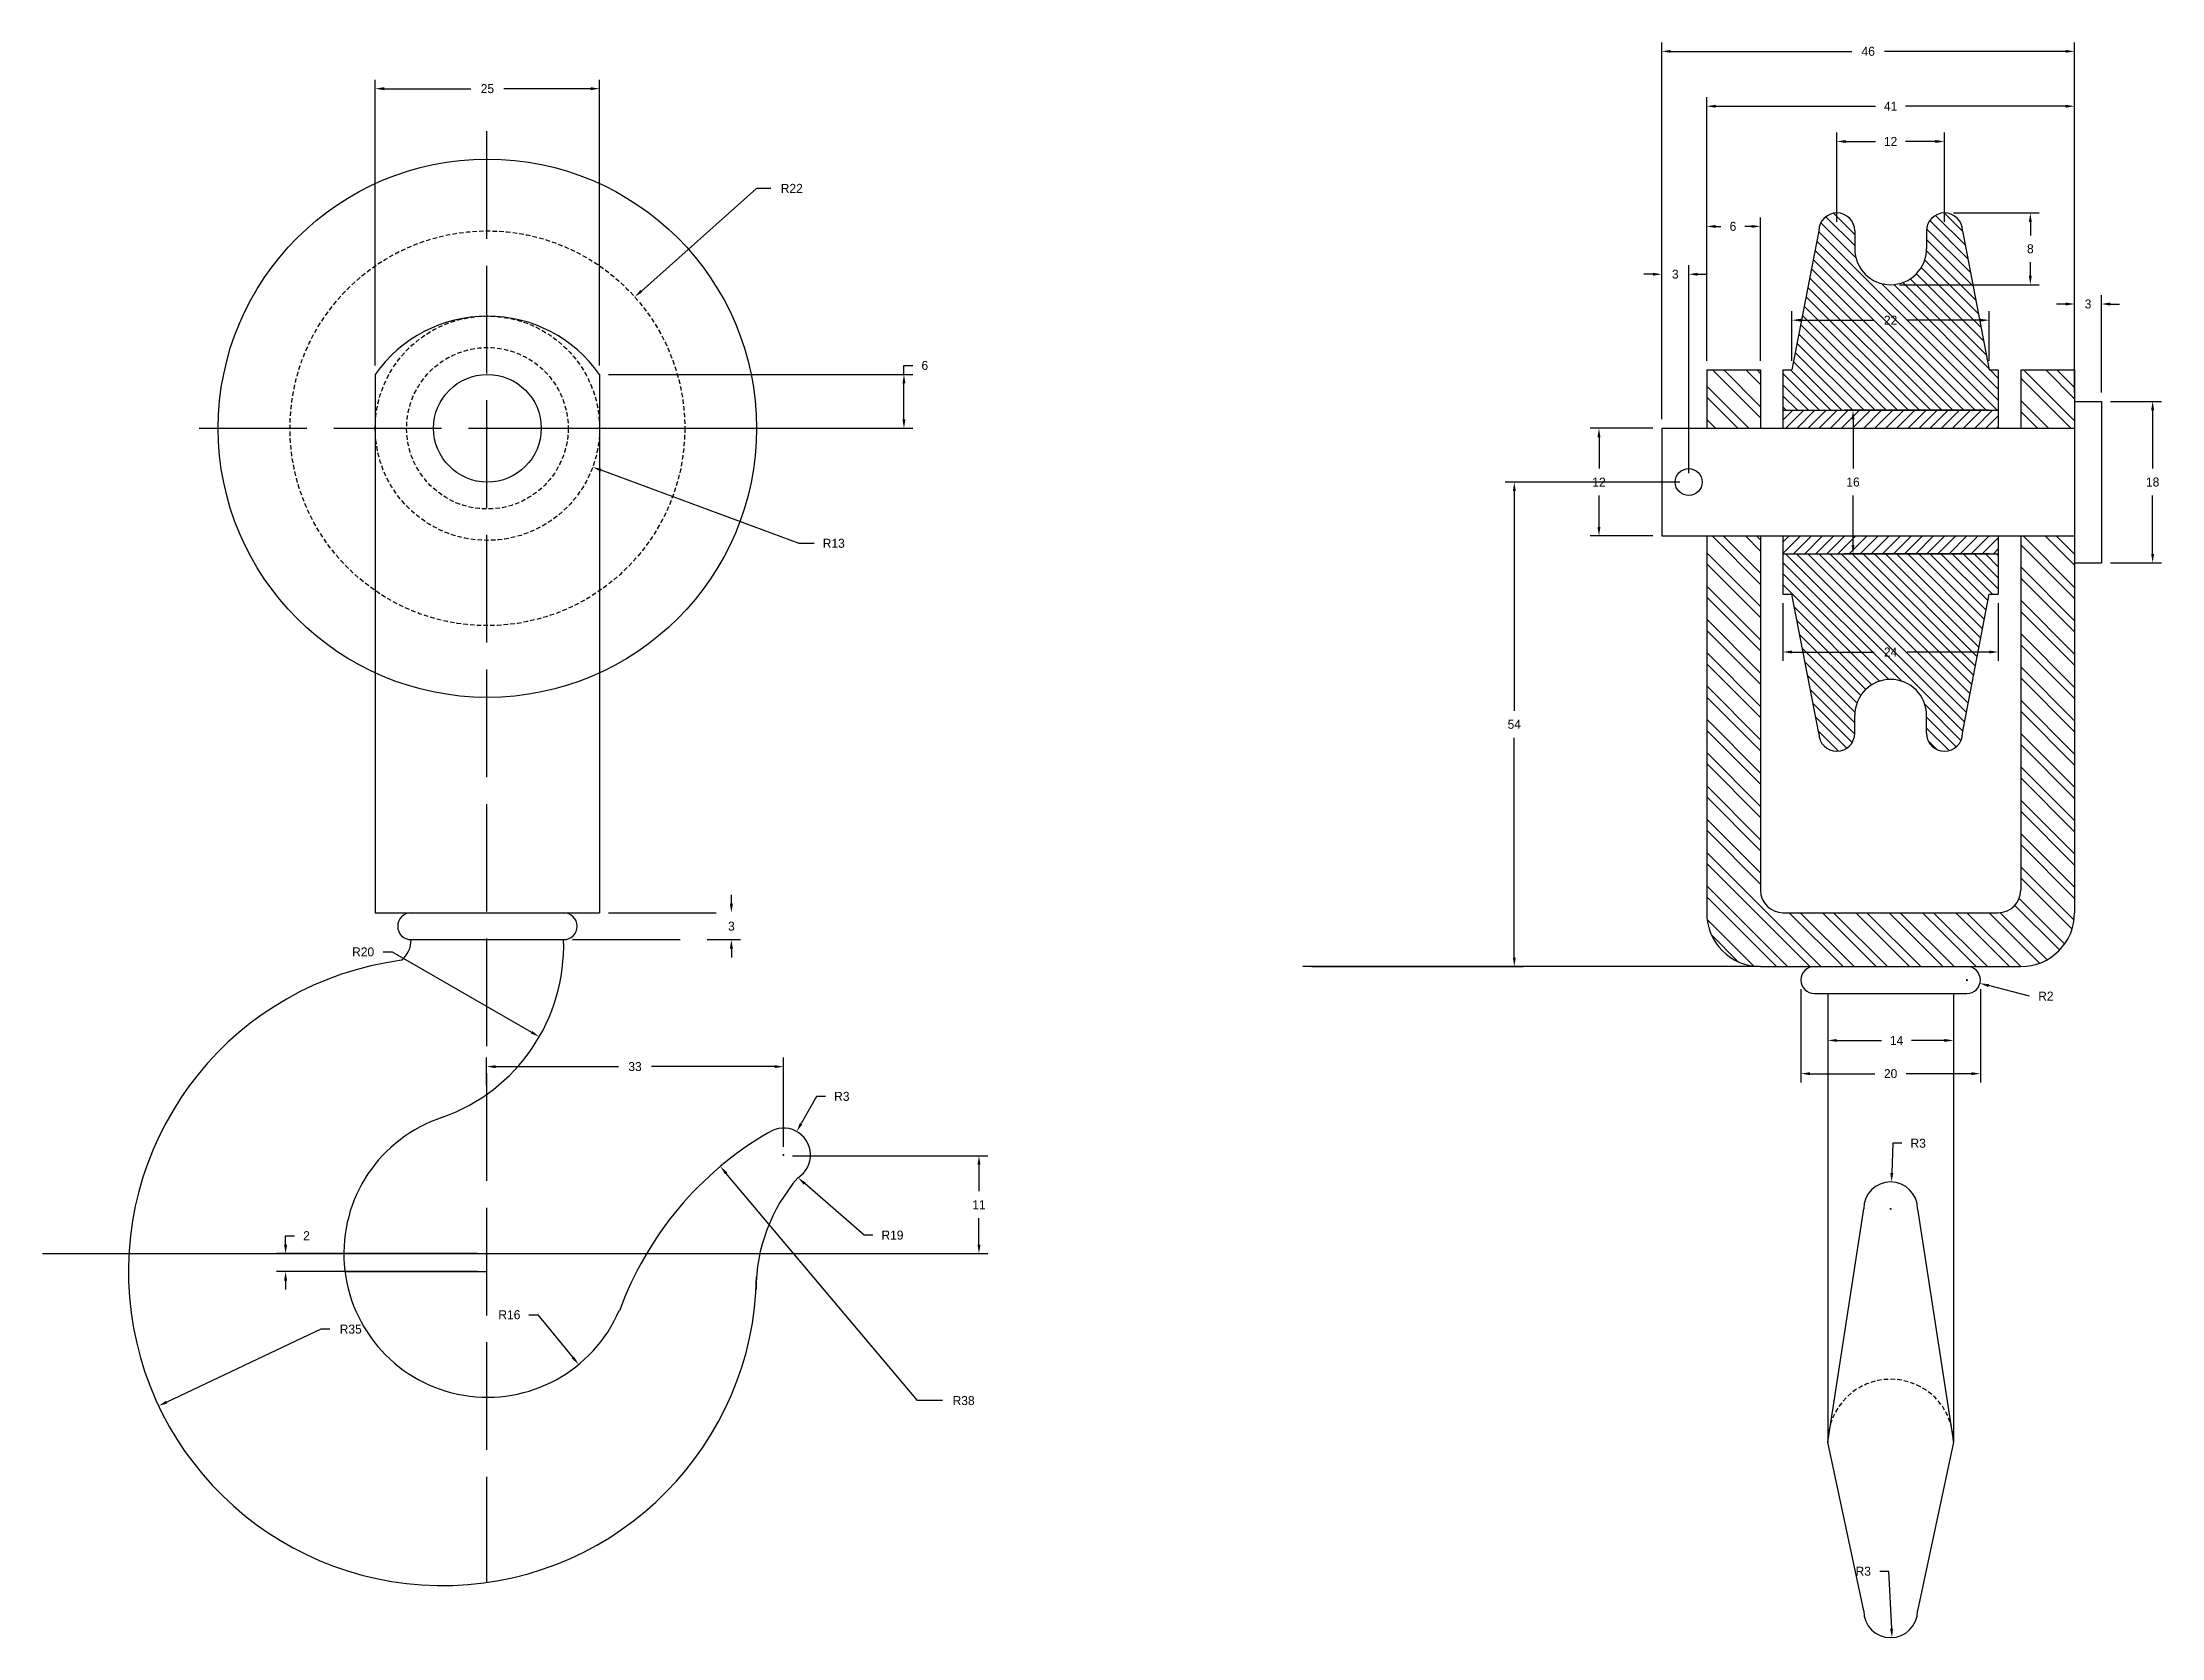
# Model space of a CAD drawing. Header units: inches. Extents: x -106 to 131, y -25 to 153.
import ezdxf

# ---------------------------------------------------------------- set-up
doc = ezdxf.new("R2010")
doc.units = ezdxf.units.IN
doc.header["$MEASUREMENT"] = 0
doc.linetypes.add('ACAD_ISO02W100', pattern=[15, 12, -3])
doc.linetypes.add('DASHED', pattern=[0.75, 0.5, -0.25])
doc.dimstyles.get("Standard").update_dxf_attribs({"dimtxt": 1, "dimasz": 1, "dimexe": 1, "dimexo": 1, "dimgap": 1, "dimtad": 0, "dimtih": 1, "dimtoh": 1, "dimdec": 0, "dimzin": 0, "dimdsep": 46, "dimtxsty": 'Standard', "dimcen": 0.09, "dimadec": 0, "dimazin": 0, "dimtfac": 1, "dimtdec": 0, "dimtofl": 0, "dimtmove": 0, "dimatfit": 3, "dimfxl": 1, "dimtolj": 1, "dimtzin": 0, "dimarcsym": 0})

# ---------------------------------------------------------------- blocks, each defined once
blk = doc.blocks.new('*D1')
at = {"color": 0, "lineweight": -2}
for p, q in [((-26.02, 136.47), (-38.85, 125.03)), ((-24.44, 136.47), (-26.02, 136.47)), ((-56.11, 109.73), (-55.93, 109.73)), ((-56.02, 109.64), (-56.02, 109.82))]:
    blk.add_line(p, q, dxfattribs=at)
at = {"color": 0}
blk.add_solid([(-38.96, 125.16), (-38.74, 124.91), (-39.6, 124.37)], dxfattribs=at)
at = {"layer": 'Defpoints', "color": 0}
for p in [(-39.6, 124.37), (-56.02, 109.73)]:
    blk.add_point(p, dxfattribs=at)
at = {"color": 0, "insert": (-22.1, 136.47), "char_height": 1, "attachment_point": 5}
blk.add_mtext('\\A1;R22', dxfattribs=at)
blk = doc.blocks.new('*D2')
at = {"color": 0, "lineweight": -2}
for p, q in [((-56.11, 109.73), (-55.93, 109.73)), ((-56.02, 109.64), (-56.02, 109.82)), ((-21.26, 96.9), (-43.36, 105.06)), ((-19.59, 96.9), (-21.26, 96.9))]:
    blk.add_line(p, q, dxfattribs=at)
at = {"color": 0}
blk.add_solid([(-43.3, 105.21), (-43.41, 104.9), (-44.29, 105.4)], dxfattribs=at)
at = {"layer": 'Defpoints', "color": 0}
for p in [(-56.02, 109.73), (-44.29, 105.4)]:
    blk.add_point(p, dxfattribs=at)
at = {"color": 0, "insert": (-17.42, 96.9), "char_height": 1, "attachment_point": 5}
blk.add_mtext('\\A1;R13', dxfattribs=at)
blk = doc.blocks.new('*D3')
at = {"color": 0, "lineweight": -2}
for p, q in [((-68.52, 116.73), (-68.52, 148.58)), ((-67.52, 147.58), (-57.85, 147.58)), ((-44.52, 147.58), (-54.19, 147.58)), ((-43.52, 116.73), (-43.52, 148.58))]:
    blk.add_line(p, q, dxfattribs=at)
at = {"color": 0}
for points in [[(-67.52, 147.75), (-67.52, 147.41), (-68.52, 147.58)], [(-44.52, 147.75), (-44.52, 147.41), (-43.52, 147.58)]]:
    blk.add_solid(points, dxfattribs=at)
at = {"layer": 'Defpoints', "color": 0}
for p in [(-43.52, 147.58), (-68.52, 115.73), (-43.52, 115.73)]:
    blk.add_point(p, dxfattribs=at)
at = {"color": 0, "insert": (-56.02, 147.58), "char_height": 1, "attachment_point": 5}
blk.add_mtext('\\A1;25', dxfattribs=at)
blk = doc.blocks.new('*D4')
at = {"color": 0, "lineweight": -2}
for p, q in [((-42.52, 115.73), (-8.6, 115.73)), ((-9.6, 115.73), (-9.6, 116.73)), ((-9.6, 116.73), (-8.6, 116.73)), ((-9.6, 110.73), (-9.6, 114.73)), ((-54.93, 109.73), (-8.6, 109.73))]:
    blk.add_line(p, q, dxfattribs=at)
at = {"color": 0}
for points in [[(-9.77, 114.73), (-9.43, 114.73), (-9.6, 115.73)], [(-9.77, 110.73), (-9.43, 110.73), (-9.6, 109.73)]]:
    blk.add_solid(points, dxfattribs=at)
at = {"layer": 'Defpoints', "color": 0}
for p in [(-43.52, 115.73), (-9.6, 115.73), (-55.93, 109.73)]:
    blk.add_point(p, dxfattribs=at)
at = {"color": 0, "insert": (-7.27, 116.73), "char_height": 1, "attachment_point": 5}
blk.add_mtext('\\A1;6', dxfattribs=at)
blk = doc.blocks.new('*D5')
at = {"color": 0, "linetype": 'ACAD_ISO02W100', "lineweight": -2}
for p, q in [((-28.83, 56.73), (-28.83, 57.73)), ((-42.52, 55.73), (-27.83, 55.73)), ((-46.52, 52.73), (-27.83, 52.73)), ((-28.83, 51.73), (-28.83, 50.73))]:
    blk.add_line(p, q, dxfattribs=at)
at = {"color": 0, "linetype": 'ACAD_ISO02W100'}
for points in [[(-29, 56.73), (-28.66, 56.73), (-28.83, 55.73)], [(-29, 51.73), (-28.66, 51.73), (-28.83, 52.73)]]:
    blk.add_solid(points, dxfattribs=at)
at = {"layer": 'Defpoints', "color": 0, "linetype": 'ACAD_ISO02W100'}
for p in [(-43.52, 55.73), (-28.83, 55.73), (-47.52, 52.73)]:
    blk.add_point(p, dxfattribs=at)
at = {"color": 0, "linetype": 'ACAD_ISO02W100', "insert": (-28.83, 54.23), "char_height": 1, "attachment_point": 5}
blk.add_mtext('\\A1;3', dxfattribs=at)
blk = doc.blocks.new('*D8')
at = {"color": 0, "lineweight": -2}
for p, q in [((-67.62, 51.36), (-66.62, 51.36)), ((-66.62, 51.36), (-51.1, 42.41))]:
    blk.add_line(p, q, dxfattribs=at)
at = {"color": 0}
blk.add_solid([(-51.02, 42.55), (-51.18, 42.27), (-50.24, 41.91)], dxfattribs=at)
at = {"layer": 'Defpoints', "color": 0}
for p in [(-67.79, 52.04), (-50.24, 41.91)]:
    blk.add_point(p, dxfattribs=at)
at = {"color": 0, "insert": (-69.87, 51.36), "char_height": 1, "attachment_point": 5}
blk.add_mtext('\\A1;R20', dxfattribs=at)
blk = doc.blocks.new('*D9')
at = {"color": 0, "lineweight": -2}
for p, q in [((-74.59, 9.31), (-91.75, 1.19)), ((-73.59, 9.31), (-74.59, 9.31))]:
    blk.add_line(p, q, dxfattribs=at)
at = {"color": 0}
blk.add_solid([(-91.83, 1.34), (-91.68, 1.04), (-92.66, 0.76)], dxfattribs=at)
at = {"layer": 'Defpoints', "color": 0}
for p in [(-61.02, 15.73), (-92.66, 0.76)]:
    blk.add_point(p, dxfattribs=at)
at = {"color": 0, "insert": (-71.25, 9.31), "char_height": 1, "attachment_point": 5}
blk.add_mtext('\\A1;R35', dxfattribs=at)
blk = doc.blocks.new('*D10')
at = {"color": 0, "lineweight": -2}
for p, q in [((-51.41, 10.92), (-50.41, 10.92)), ((-50.41, 10.92), (-46.49, 6.15))]:
    blk.add_line(p, q, dxfattribs=at)
at = {"color": 0}
blk.add_solid([(-46.36, 6.26), (-46.62, 6.05), (-45.85, 5.38)], dxfattribs=at)
at = {"layer": 'Defpoints', "color": 0}
for p in [(-56.02, 17.73), (-45.85, 5.38)]:
    blk.add_point(p, dxfattribs=at)
at = {"color": 0, "insert": (-53.57, 10.92), "char_height": 1, "attachment_point": 5}
blk.add_mtext('\\A1;R16', dxfattribs=at)
blk = doc.blocks.new('*D11')
at = {"color": 0, "lineweight": -2}
for p, q in [((-19.35, 35.26), (-21.06, 32.22)), ((-18.35, 35.26), (-19.35, 35.26)), ((-23.11, 28.73), (-22.93, 28.73)), ((-23.02, 28.64), (-23.02, 28.82))]:
    blk.add_line(p, q, dxfattribs=at)
at = {"color": 0}
blk.add_solid([(-21.2, 32.3), (-20.91, 32.14), (-21.55, 31.35)], dxfattribs=at)
at = {"layer": 'Defpoints', "color": 0}
for p in [(-21.55, 31.35), (-23.02, 28.73)]:
    blk.add_point(p, dxfattribs=at)
at = {"color": 0, "insert": (-16.52, 35.26), "char_height": 1, "attachment_point": 5}
blk.add_mtext('\\A1;R3', dxfattribs=at)
blk = doc.blocks.new('*D12')
at = {"color": 0, "lineweight": -2}
for p, q in [((-8.09, 1.35), (-29.42, 26.68)), ((-5.29, 1.35), (-8.09, 1.35))]:
    blk.add_line(p, q, dxfattribs=at)
at = {"color": 0}
blk.add_solid([(-29.29, 26.79), (-29.55, 26.58), (-30.06, 27.45)], dxfattribs=at)
at = {"layer": 'Defpoints', "color": 0}
for p in [(-30.06, 27.45), (-5.62, -1.58)]:
    blk.add_point(p, dxfattribs=at)
at = {"color": 0, "insert": (-2.95, 1.35), "char_height": 1, "attachment_point": 5}
blk.add_mtext('\\A1;R38', dxfattribs=at)
blk = doc.blocks.new('*D13')
at = {"color": 0, "lineweight": -2}
for p, q in [((-14.05, 19.79), (-20.66, 25.54)), ((-13.05, 19.79), (-14.05, 19.79))]:
    blk.add_line(p, q, dxfattribs=at)
at = {"color": 0}
blk.add_solid([(-20.56, 25.67), (-20.77, 25.42), (-21.42, 26.2)], dxfattribs=at)
at = {"layer": 'Defpoints', "color": 0}
for p in [(-21.42, 26.2), (-7.08, 13.73)]:
    blk.add_point(p, dxfattribs=at)
at = {"color": 0, "insert": (-10.88, 19.79), "char_height": 1, "attachment_point": 5}
blk.add_mtext('\\A1;R19', dxfattribs=at)
blk = doc.blocks.new('*D14')
at = {"color": 0, "lineweight": -2}
for p, q in [((-56.11, 36.47), (-56.11, 39.58)), ((-55.11, 38.58), (-41.4, 38.58)), ((-24.02, 38.58), (-37.73, 38.58)), ((-23.02, 29.64), (-23.02, 39.58))]:
    blk.add_line(p, q, dxfattribs=at)
at = {"color": 0}
for points in [[(-55.11, 38.74), (-55.11, 38.41), (-56.11, 38.58)], [(-24.02, 38.74), (-24.02, 38.41), (-23.02, 38.58)]]:
    blk.add_solid(points, dxfattribs=at)
at = {"layer": 'Defpoints', "color": 0}
for p in [(-56.11, 38.58), (-56.11, 35.47), (-23.02, 28.64)]:
    blk.add_point(p, dxfattribs=at)
at = {"color": 0, "insert": (-39.57, 38.58), "char_height": 1, "attachment_point": 5}
blk.add_mtext('\\A1;33', dxfattribs=at)
blk = doc.blocks.new('*D15')
at = {"color": 0, "lineweight": -2}
for p, q in [((-22.02, 28.64), (-0.24, 28.64)), ((-1.24, 27.64), (-1.24, 24.69)), ((-1.24, 18.73), (-1.24, 21.69)), ((-22.02, 17.73), (-0.24, 17.73))]:
    blk.add_line(p, q, dxfattribs=at)
at = {"color": 0}
for points in [[(-1.4, 27.64), (-1.07, 27.64), (-1.24, 28.64)], [(-1.4, 18.73), (-1.07, 18.73), (-1.24, 17.73)]]:
    blk.add_solid(points, dxfattribs=at)
at = {"layer": 'Defpoints', "color": 0}
for p in [(-23.02, 28.64), (-23.02, 17.73), (-1.24, 17.73)]:
    blk.add_point(p, dxfattribs=at)
at = {"color": 0, "insert": (-1.24, 23.19), "char_height": 1, "attachment_point": 5}
blk.add_mtext('\\A1;11', dxfattribs=at)
blk = doc.blocks.new('*D16')
at = {"color": 0, "lineweight": -2}
for p, q in [((-78.51, 18.73), (-78.51, 19.73)), ((-78.51, 19.73), (-77.51, 19.73)), ((-57.11, 17.73), (-79.51, 17.73)), ((-57.11, 15.73), (-79.51, 15.73)), ((-78.51, 14.73), (-78.51, 13.73))]:
    blk.add_line(p, q, dxfattribs=at)
at = {"color": 0}
for points in [[(-78.68, 18.73), (-78.34, 18.73), (-78.51, 17.73)], [(-78.68, 14.73), (-78.34, 14.73), (-78.51, 15.73)]]:
    blk.add_solid(points, dxfattribs=at)
at = {"layer": 'Defpoints', "color": 0}
for p in [(-78.51, 17.73), (-56.11, 17.73), (-56.11, 15.73)]:
    blk.add_point(p, dxfattribs=at)
at = {"color": 0, "insert": (-76.18, 19.73), "char_height": 1, "attachment_point": 5}
blk.add_mtext('\\A1;2', dxfattribs=at)
blk = doc.blocks.new('*D17')
at = {"color": 0, "lineweight": -2}
for p, q in [((94.36, 132.73), (94.36, 142.7)), ((106.36, 132.73), (106.36, 142.7)), ((95.36, 141.7), (98.69, 141.7)), ((105.36, 141.7), (102.03, 141.7))]:
    blk.add_line(p, q, dxfattribs=at)
at = {"color": 0}
for points in [[(95.36, 141.86), (95.36, 141.53), (94.36, 141.7)], [(105.36, 141.86), (105.36, 141.53), (106.36, 141.7)]]:
    blk.add_solid(points, dxfattribs=at)
at = {"layer": 'Defpoints', "color": 0}
for p in [(106.36, 141.7), (94.36, 131.73), (106.36, 131.73)]:
    blk.add_point(p, dxfattribs=at)
at = {"color": 0, "insert": (100.36, 141.7), "char_height": 1, "attachment_point": 5}
blk.add_mtext('\\A1;12', dxfattribs=at)
blk = doc.blocks.new('*D18')
at = {"color": 0, "lineweight": -2}
for p, q in [((89.36, 117.23), (89.36, 122.78)), ((90.36, 121.78), (98.53, 121.78)), ((110.36, 121.78), (102.19, 121.78)), ((111.36, 117.23), (111.36, 122.78))]:
    blk.add_line(p, q, dxfattribs=at)
at = {"color": 0}
for points in [[(90.36, 121.94), (90.36, 121.61), (89.36, 121.78)], [(110.36, 121.94), (110.36, 121.61), (111.36, 121.78)]]:
    blk.add_solid(points, dxfattribs=at)
at = {"layer": 'Defpoints', "color": 0}
for p in [(111.36, 121.78), (89.36, 116.23), (111.36, 116.23)]:
    blk.add_point(p, dxfattribs=at)
at = {"color": 0, "insert": (100.36, 121.78), "char_height": 1, "attachment_point": 5}
blk.add_mtext('\\A1;22', dxfattribs=at)
blk = doc.blocks.new('*D19')
at = {"color": 0, "lineweight": -2}
for p, q in [((79.86, 117.23), (79.86, 133.23)), ((85.86, 117.23), (85.86, 133.23)), ((80.86, 132.23), (81.45, 132.23)), ((84.86, 132.23), (84.12, 132.23))]:
    blk.add_line(p, q, dxfattribs=at)
at = {"color": 0}
for points in [[(80.86, 132.39), (80.86, 132.06), (79.86, 132.23)], [(84.86, 132.39), (84.86, 132.06), (85.86, 132.23)]]:
    blk.add_solid(points, dxfattribs=at)
at = {"layer": 'Defpoints', "color": 0}
for p in [(85.86, 132.23), (79.86, 116.23), (85.86, 116.23)]:
    blk.add_point(p, dxfattribs=at)
at = {"color": 0, "insert": (82.79, 132.23), "char_height": 1, "attachment_point": 5}
blk.add_mtext('\\A1;6', dxfattribs=at)
blk = doc.blocks.new('*D20')
at = {"color": 0, "lineweight": -2}
for p, q in [((107.36, 133.73), (116.93, 133.73)), ((115.93, 132.73), (115.93, 131.23)), ((115.93, 126.73), (115.93, 128.23)), ((101.36, 125.73), (116.93, 125.73))]:
    blk.add_line(p, q, dxfattribs=at)
at = {"color": 0}
for points in [[(115.76, 132.73), (116.09, 132.73), (115.93, 133.73)], [(115.76, 126.73), (116.09, 126.73), (115.93, 125.73)]]:
    blk.add_solid(points, dxfattribs=at)
at = {"layer": 'Defpoints', "color": 0}
for p in [(106.36, 133.73), (100.36, 125.73), (115.93, 125.73)]:
    blk.add_point(p, dxfattribs=at)
at = {"color": 0, "insert": (115.93, 129.73), "char_height": 1, "attachment_point": 5}
blk.add_mtext('\\A1;8', dxfattribs=at)
blk = doc.blocks.new('*D21')
at = {"color": 0, "lineweight": -2}
for p, q in [((79.86, 117.23), (79.86, 146.62)), ((120.86, 117.23), (120.86, 146.62)), ((80.86, 145.62), (98.69, 145.62)), ((119.86, 145.62), (102.03, 145.62))]:
    blk.add_line(p, q, dxfattribs=at)
at = {"color": 0}
for points in [[(80.86, 145.79), (80.86, 145.46), (79.86, 145.62)], [(119.86, 145.79), (119.86, 145.46), (120.86, 145.62)]]:
    blk.add_solid(points, dxfattribs=at)
at = {"layer": 'Defpoints', "color": 0}
for p in [(120.86, 145.62), (79.86, 116.23), (120.86, 116.23)]:
    blk.add_point(p, dxfattribs=at)
at = {"color": 0, "insert": (100.36, 145.62), "char_height": 1, "attachment_point": 5}
blk.add_mtext('\\A1;41', dxfattribs=at)
blk = doc.blocks.new('*D22')
at = {"color": 0, "lineweight": -2}
for p, q in [((74.86, 110.73), (74.86, 152.74)), ((75.86, 151.74), (96.03, 151.74)), ((119.86, 151.74), (99.69, 151.74)), ((120.86, 117.23), (120.86, 152.74))]:
    blk.add_line(p, q, dxfattribs=at)
at = {"color": 0}
for points in [[(75.86, 151.91), (75.86, 151.58), (74.86, 151.74)], [(119.86, 151.91), (119.86, 151.58), (120.86, 151.74)]]:
    blk.add_solid(points, dxfattribs=at)
at = {"layer": 'Defpoints', "color": 0}
for p in [(120.86, 151.74), (120.86, 116.23), (74.86, 109.73)]:
    blk.add_point(p, dxfattribs=at)
at = {"color": 0, "insert": (97.86, 151.74), "char_height": 1, "attachment_point": 5}
blk.add_mtext('\\A1;46', dxfattribs=at)
blk = doc.blocks.new('*D23')
at = {"color": 0, "lineweight": -2}
for p, q in [((74.86, 110.73), (74.86, 127.9)), ((77.86, 104.73), (77.86, 127.9)), ((73.86, 126.9), (72.86, 126.9)), ((78.86, 126.9), (79.86, 126.9))]:
    blk.add_line(p, q, dxfattribs=at)
at = {"color": 0}
for points in [[(73.86, 127.06), (73.86, 126.73), (74.86, 126.9)], [(78.86, 127.06), (78.86, 126.73), (77.86, 126.9)]]:
    blk.add_solid(points, dxfattribs=at)
at = {"layer": 'Defpoints', "color": 0}
for p in [(77.86, 126.9), (74.86, 109.73), (77.86, 103.73)]:
    blk.add_point(p, dxfattribs=at)
at = {"color": 0, "insert": (76.36, 126.9), "char_height": 1, "attachment_point": 5}
blk.add_mtext('\\A1;3', dxfattribs=at)
blk = doc.blocks.new('*D24')
at = {"color": 0, "lineweight": -2}
for p, q in [((73.86, 109.73), (66.86, 109.73)), ((67.86, 108.73), (67.86, 105.23)), ((67.86, 98.73), (67.86, 102.23)), ((73.86, 97.73), (66.86, 97.73))]:
    blk.add_line(p, q, dxfattribs=at)
at = {"color": 0}
for points in [[(67.69, 108.73), (68.02, 108.73), (67.86, 109.73)], [(67.69, 98.73), (68.02, 98.73), (67.86, 97.73)]]:
    blk.add_solid(points, dxfattribs=at)
at = {"layer": 'Defpoints', "color": 0}
for p in [(74.86, 109.73), (67.86, 97.73), (74.86, 97.73)]:
    blk.add_point(p, dxfattribs=at)
at = {"color": 0, "insert": (67.86, 103.73), "char_height": 1, "attachment_point": 5}
blk.add_mtext('\\A1;12', dxfattribs=at)
blk = doc.blocks.new('*D25')
at = {"color": 0, "lineweight": -2}
for p, q in [((111.36, 111.73), (95.17, 111.73)), ((96.17, 110.73), (96.17, 105.23)), ((96.17, 96.73), (96.17, 102.23)), ((111.36, 95.73), (95.17, 95.73))]:
    blk.add_line(p, q, dxfattribs=at)
at = {"color": 0}
for points in [[(96, 110.73), (96.33, 110.73), (96.17, 111.73)], [(96, 96.73), (96.33, 96.73), (96.17, 95.73)]]:
    blk.add_solid(points, dxfattribs=at)
at = {"layer": 'Defpoints', "color": 0}
for p in [(112.36, 111.73), (96.17, 95.73), (112.36, 95.73)]:
    blk.add_point(p, dxfattribs=at)
at = {"color": 0, "insert": (96.17, 103.73), "char_height": 1, "attachment_point": 5}
blk.add_mtext('\\A1;16', dxfattribs=at)
blk = doc.blocks.new('*D26')
at = {"color": 0, "lineweight": -2}
for p, q in [((124.86, 112.73), (130.56, 112.73)), ((129.56, 111.73), (129.56, 105.23)), ((129.56, 95.73), (129.56, 102.23)), ((124.86, 94.73), (130.56, 94.73))]:
    blk.add_line(p, q, dxfattribs=at)
at = {"color": 0}
for points in [[(129.39, 111.73), (129.73, 111.73), (129.56, 112.73)], [(129.39, 95.73), (129.73, 95.73), (129.56, 94.73)]]:
    blk.add_solid(points, dxfattribs=at)
at = {"layer": 'Defpoints', "color": 0}
for p in [(123.86, 112.73), (123.86, 94.73), (129.56, 94.73)]:
    blk.add_point(p, dxfattribs=at)
at = {"color": 0, "insert": (129.56, 103.73), "char_height": 1, "attachment_point": 5}
blk.add_mtext('\\A1;18', dxfattribs=at)
blk = doc.blocks.new('*D27')
at = {"color": 0, "lineweight": -2}
for p, q in [((119.86, 123.58), (118.86, 123.58)), ((120.86, 113.73), (120.86, 124.58)), ((123.86, 113.73), (123.86, 124.58)), ((124.86, 123.58), (125.86, 123.58))]:
    blk.add_line(p, q, dxfattribs=at)
at = {"color": 0}
for points in [[(119.86, 123.75), (119.86, 123.41), (120.86, 123.58)], [(124.86, 123.75), (124.86, 123.41), (123.86, 123.58)]]:
    blk.add_solid(points, dxfattribs=at)
at = {"layer": 'Defpoints', "color": 0}
for p in [(120.86, 123.58), (120.86, 112.73), (123.86, 112.73)]:
    blk.add_point(p, dxfattribs=at)
at = {"color": 0, "insert": (122.36, 123.58), "char_height": 1, "attachment_point": 5}
blk.add_mtext('\\A1;3', dxfattribs=at)
blk = doc.blocks.new('*D28')
at = {"color": 0, "lineweight": -2}
for p, q in [((88.36, 90.23), (88.36, 83.79)), ((112.36, 90.23), (112.36, 83.79)), ((89.36, 84.79), (98.53, 84.79)), ((111.36, 84.79), (102.19, 84.79))]:
    blk.add_line(p, q, dxfattribs=at)
at = {"color": 0}
for points in [[(89.36, 84.96), (89.36, 84.63), (88.36, 84.79)], [(111.36, 84.96), (111.36, 84.63), (112.36, 84.79)]]:
    blk.add_solid(points, dxfattribs=at)
at = {"layer": 'Defpoints', "color": 0}
for p in [(88.36, 91.23), (112.36, 91.23), (112.36, 84.79)]:
    blk.add_point(p, dxfattribs=at)
at = {"color": 0, "insert": (100.36, 84.79), "char_height": 1, "attachment_point": 5}
blk.add_mtext('\\A1;24', dxfattribs=at)
blk = doc.blocks.new('*D29')
at = {"color": 0, "lineweight": -2}
for p, q in [((90.36, 47.23), (90.36, 36.79)), ((110.36, 47.23), (110.36, 36.79)), ((91.36, 37.79), (98.61, 37.79)), ((109.36, 37.79), (102.11, 37.79))]:
    blk.add_line(p, q, dxfattribs=at)
at = {"color": 0}
for points in [[(91.36, 37.96), (91.36, 37.63), (90.36, 37.79)], [(109.36, 37.96), (109.36, 37.63), (110.36, 37.79)]]:
    blk.add_solid(points, dxfattribs=at)
at = {"layer": 'Defpoints', "color": 0}
for p in [(90.36, 48.23), (110.36, 48.23), (110.36, 37.79)]:
    blk.add_point(p, dxfattribs=at)
at = {"color": 0, "insert": (100.36, 37.79), "char_height": 1, "attachment_point": 5}
blk.add_mtext('\\A1;20', dxfattribs=at)
blk = doc.blocks.new('*D30')
at = {"color": 0, "lineweight": -2}
for p, q in [((108.77, 48.23), (108.95, 48.23)), ((108.86, 48.14), (108.86, 48.32)), ((115.83, 46.44), (111.28, 47.61))]:
    blk.add_line(p, q, dxfattribs=at)
at = {"color": 0}
blk.add_solid([(111.32, 47.77), (111.24, 47.45), (110.31, 47.86)], dxfattribs=at)
at = {"layer": 'Defpoints', "color": 0}
for p in [(108.86, 48.23), (110.31, 47.86)]:
    blk.add_point(p, dxfattribs=at)
at = {"color": 0, "insert": (117.66, 46.44), "char_height": 1, "attachment_point": 5}
blk.add_mtext('\\A1;R2', dxfattribs=at)
blk = doc.blocks.new('*D31')
at = {"color": 0, "lineweight": -2}
for p, q in [((100.6, 30.03), (100.49, 26.73)), ((101.6, 30.03), (100.6, 30.03)), ((100.27, 22.73), (100.45, 22.73)), ((100.36, 22.64), (100.36, 22.82))]:
    blk.add_line(p, q, dxfattribs=at)
at = {"color": 0}
blk.add_solid([(100.32, 26.74), (100.66, 26.73), (100.46, 25.73)], dxfattribs=at)
at = {"layer": 'Defpoints', "color": 0}
for p in [(100.46, 25.73), (100.36, 22.73)]:
    blk.add_point(p, dxfattribs=at)
at = {"color": 0, "insert": (103.43, 30.03), "char_height": 1, "attachment_point": 5}
blk.add_mtext('\\A1;R3', dxfattribs=at)
blk = doc.blocks.new('*D32')
at = {"color": 0, "lineweight": -2}
for p, q in [((99.14, -17.67), (100.14, -17.67)), ((100.14, -17.67), (100.46, -24.06))]:
    blk.add_line(p, q, dxfattribs=at)
at = {"color": 0}
blk.add_solid([(100.63, -24.06), (100.29, -24.07), (100.51, -25.06)], dxfattribs=at)
at = {"layer": 'Defpoints', "color": 0}
for p in [(100.36, -22.07), (100.51, -25.06)]:
    blk.add_point(p, dxfattribs=at)
at = {"color": 0, "insert": (97.31, -17.67), "char_height": 1, "attachment_point": 5}
blk.add_mtext('\\A1;R3', dxfattribs=at)
blk = doc.blocks.new('*D33')
at = {"color": 0, "lineweight": -2}
for p, q in [((93.36, 45.73), (93.36, 40.5)), ((107.36, 45.73), (107.36, 40.5)), ((94.36, 41.5), (99.36, 41.5)), ((106.36, 41.5), (102.69, 41.5))]:
    blk.add_line(p, q, dxfattribs=at)
at = {"color": 0}
for points in [[(94.36, 41.66), (94.36, 41.33), (93.36, 41.5)], [(106.36, 41.66), (106.36, 41.33), (107.36, 41.5)]]:
    blk.add_solid(points, dxfattribs=at)
at = {"layer": 'Defpoints', "color": 0}
for p in [(93.36, 46.73), (107.36, 46.73), (107.36, 41.5)]:
    blk.add_point(p, dxfattribs=at)
at = {"color": 0, "insert": (101.03, 41.5), "char_height": 1, "attachment_point": 5}
blk.add_mtext('\\A1;14', dxfattribs=at)
blk = doc.blocks.new('*D34')
at = {"color": 0, "lineweight": -2}
for p, q in [((76.86, 103.73), (57.42, 103.73)), ((58.42, 102.73), (58.42, 78.23)), ((58.42, 50.73), (58.42, 75.23)), ((35.86, 49.73), (59.42, 49.73))]:
    blk.add_line(p, q, dxfattribs=at)
at = {"color": 0}
for points in [[(58.26, 102.73), (58.59, 102.73), (58.42, 103.73)], [(58.26, 50.73), (58.59, 50.73), (58.42, 49.73)]]:
    blk.add_solid(points, dxfattribs=at)
at = {"layer": 'Defpoints', "color": 0}
for p in [(77.86, 103.73), (34.86, 49.73), (58.42, 49.73)]:
    blk.add_point(p, dxfattribs=at)
at = {"color": 0, "insert": (58.42, 76.73), "char_height": 1, "attachment_point": 5}
blk.add_mtext('\\A1;54', dxfattribs=at)

msp = doc.modelspace()

# ---------------------------------------------------------------- hatches: boundary and pattern name
h = msp.add_hatch()
h.set_pattern_fill('ANSI31', color=256, scale=7, angle=90, style=0)
edge = h.paths.add_edge_path()
edge.add_line((88.36, 111.73), (112.36, 111.73))
edge.add_line((112.36, 111.73), (112.36, 116.23))
edge.add_line((112.36, 116.23), (111.36, 116.23))
edge.add_line((111.36, 116.23), (108.36, 131.73))
edge.add_arc((106.36, 131.73), 2, 0, 180)
edge.add_line((104.36, 131.73), (104.36, 129.73))
edge.add_arc((100.36, 129.73), 4, -180, 0, ccw=False)
edge.add_line((96.36, 129.73), (96.36, 131.73))
edge.add_arc((94.36, 131.73), 2, 0, 180)
edge.add_line((92.36, 131.73), (89.36, 116.23))
edge.add_line((89.36, 116.23), (88.36, 116.23))
edge.add_line((88.36, 116.23), (88.36, 111.73))
edge = h.paths.add_edge_path()
edge.add_line((112.36, 95.73), (88.36, 95.73))
edge.add_line((88.36, 95.73), (88.36, 91.23))
edge.add_line((88.36, 91.23), (89.36, 91.23))
edge.add_line((89.36, 91.23), (92.36, 75.73))
edge.add_arc((94.36, 75.73), 2, 180, 360)
edge.add_line((96.36, 75.73), (96.36, 77.73))
edge.add_arc((100.36, 77.73), 4, 0, 180, ccw=False)
edge.add_line((104.36, 77.73), (104.36, 75.73))
edge.add_arc((106.36, 75.73), 2, 180, 360)
edge.add_line((108.36, 75.73), (111.36, 91.23))
edge.add_line((111.36, 91.23), (112.36, 91.23))
edge.add_line((112.36, 91.23), (112.36, 95.73))
h = msp.add_hatch()
h.set_pattern_fill('ANSI32', color=256, scale=7, angle=90, style=0)
h.paths.add_polyline_path([(79.86, 55.73, 0.414214), (85.86, 49.73), (114.86, 49.73, 0.414214), (120.86, 55.73), (120.86, 97.73), (114.86, 97.73), (114.86, 58.23, -0.414214), (112.36, 55.73), (88.36, 55.73, -0.414214), (85.86, 58.23), (85.86, 97.73), (79.86, 97.73)])
h.paths.add_polyline_path([(79.86, 109.73), (85.86, 109.73), (85.86, 116.23), (79.86, 116.23)])
h.paths.add_polyline_path([(114.86, 109.73), (120.86, 109.73), (120.86, 116.23), (114.86, 116.23)])
h = msp.add_hatch()
h.set_pattern_fill('ANSI31', color=256, scale=7, style=0)
h.paths.add_polyline_path([(112.36, 109.73), (112.36, 111.73), (88.36, 111.73), (88.36, 109.73)])
h.paths.add_polyline_path([(88.36, 97.73), (88.36, 95.73), (112.36, 95.73), (112.36, 97.73)])

# ---------------------------------------------------------------- linework, layer by layer
at = {"linetype": 'ACAD_ISO02W100'}
for p, q in [((-56.11, 142.85), (-56.11, -18.92)), ((-88.14, 109.73), (-17.16, 109.73))]:
    msp.add_line(p, q, dxfattribs=at)
for p, q in [((92.36, 131.73), (89.36, 116.23)), ((96.36, 131.73), (96.36, 129.73)), ((104.36, 131.73), (104.36, 129.73)), ((108.36, 131.73), (111.36, 116.23)), ((-68.52, 115.73), (-68.52, 55.73)), ((-43.52, 115.73), (-43.52, 55.73)), ((79.86, 116.23), (79.86, 109.73)), ((79.86, 116.23), (85.86, 116.23)), ((85.86, 116.23), (85.86, 109.73)), ((88.36, 116.23), (88.36, 109.73)), ((88.36, 116.23), (89.36, 116.23)), ((111.36, 116.23), (112.36, 116.23)), ((112.36, 116.23), (112.36, 109.73)), ((114.86, 116.23), (114.86, 109.73)), ((114.86, 116.23), (120.86, 116.23)), ((120.86, 116.23), (120.86, 55.73)), ((88.36, 111.73), (112.36, 111.73)), ((120.86, 112.73), (123.86, 112.73)), ((123.86, 112.73), (123.86, 94.73)), ((74.86, 109.73), (120.86, 109.73)), ((74.86, 109.73), (74.86, 97.73)), ((74.86, 97.73), (120.86, 97.73)), ((79.86, 97.73), (79.86, 55.73)), ((85.86, 97.73), (85.86, 58.23)), ((88.36, 97.73), (88.36, 91.23)), ((112.36, 97.73), (112.36, 91.23)), ((114.86, 97.73), (114.86, 58.23)), ((88.36, 95.73), (112.36, 95.73)), ((120.86, 94.73), (123.86, 94.73)), ((88.36, 91.23), (89.36, 91.23)), ((92.36, 75.73), (89.36, 91.23)), ((108.36, 75.73), (111.36, 91.23)), ((111.36, 91.23), (112.36, 91.23)), ((96.36, 75.73), (96.36, 77.73)), ((104.36, 75.73), (104.36, 77.73)), ((-68.52, 55.73), (-43.52, 55.73)), ((88.36, 55.73), (112.36, 55.73)), ((-64.52, 52.73), (-47.52, 52.73)), ((85.86, 49.73), (34.86, 49.73)), ((85.86, 49.73), (114.86, 49.73)), ((91.86, 46.73), (108.86, 46.73)), ((93.36, 46.73), (93.36, -3.27)), ((107.36, 46.73), (107.36, -3.27)), ((93.36, -3.27), (97.36, 22.73)), ((103.36, 22.73), (107.36, -3.27)), ((-105.62, 17.73), (-6.56, 17.73)), ((-71.9, 15.73), (-56.11, 15.73)), ((97.36, -22.07), (93.36, -3.27)), ((107.36, -3.27), (103.36, -22.07))]:
    msp.add_line(p, q)
for centre, radius in [((-56.02, 109.73), 30), ((-56.02, 109.73), 6), ((77.86, 103.73), 1.5)]:
    msp.add_circle(centre, radius)
at = {"linetype": 'DASHED'}
for radius in [22, 12.5, 9]:
    msp.add_circle((-56.02, 109.73), radius, dxfattribs=at)
for centre, radius, start, end in [((94.36, 131.73), 2, 0, 180), ((106.36, 131.73), 2, 0, 180), ((100.36, 129.73), 4, 180, 0), ((-56.02, 106.96), 15.27, 35.0511, 144.9489), ((100.36, 77.73), 4, 0, 180), ((94.36, 75.73), 2, 180, 0), ((106.36, 75.73), 2, 180, 0), ((88.36, 58.23), 2.5, 180, 270), ((112.36, 58.23), 2.5, 270, 0), ((-64.52, 54.23), 1.5, 90, 270), ((-47.52, 54.23), 1.5, 270, 90), ((85.86, 55.73), 6, 180, 270), ((114.86, 55.73), 6, 270, 0), ((-67.52, 52.73), 3, 309.9393, 0), ((-67.79, 52.04), 20.27, 289.5207, 1.9685), ((-61.02, 15.73), 35, 97.5093, 359.0291), ((91.86, 48.23), 1.5, 90, 270), ((108.86, 48.23), 1.5, 270, 90), ((-56.02, 17.73), 16, 108.21, 336.6353), ((-5.62, -1.58), 37.95, 120.1165, 160.0397), ((-23.02, 28.73), 3, 302.2741, 123.1032), ((-7.08, 13.73), 19, 139.0065, 180), ((100.36, 22.73), 3, 360, 180), ((100.36, -22.07), 3, 180, 360)]:
    msp.add_arc(centre, radius, start, end)
msp.add_arc((100.36, -3.27), 7, 0, 180, dxfattribs=at)

# ---------------------------------------------------------------- dimensions: what is measured, and where the dimension line sits
for base, p1, p2, picture, middle in [((120.86, 151.74), (74.86, 109.73), (120.86, 116.23), '*D22', (97.86, 151.74)), ((-43.52, 147.58), (-68.52, 115.73), (-43.52, 115.73), '*D3', (-56.02, 147.58)), ((120.86, 145.62), (79.86, 116.23), (120.86, 116.23), '*D21', (100.36, 145.62)), ((106.36, 141.7), (94.36, 131.73), (106.36, 131.73), '*D17', (100.36, 141.7)), ((77.86, 126.9), (74.86, 109.73), (77.86, 103.73), '*D23', (76.36, 126.9)), ((120.86, 123.58), (123.86, 112.73), (120.86, 112.73), '*D27', (122.36, 123.58)), ((111.36, 121.78), (89.36, 116.23), (111.36, 116.23), '*D18', (100.36, 121.78)), ((112.36, 84.79), (88.36, 91.23), (112.36, 91.23), '*D28', (100.36, 84.79)), ((110.36, 37.79), (90.36, 48.23), (110.36, 48.23), '*D29', (100.36, 37.79)), ((-56.11, 38.58), (-23.02, 28.64), (-56.11, 35.47), '*D14', (-39.57, 38.58))]:
    dim = msp.add_linear_dim(base=base, p1=p1, p2=p2, dimstyle='Standard')
    dim.commit()
    dim.dimension.update_dxf_attribs({"geometry": picture, "text_midpoint": middle})
for center, mpoint, picture, middle in [((-56.02, 109.73), (-39.6, 124.37), '*D1', (-22.1, 136.47)), ((-56.0214, 109.7331), (-44.2947, 105.4047), '*D2', (-17.4227, 96.9008)), ((108.86158, 48.23382), (110.3144, 47.86056), '*D30', (115.8308, 46.44327)), ((-23.02, 28.73), (-21.55, 31.35), '*D11', (-16.52, 35.26)), ((100.36, 22.73), (100.46, 25.73), '*D31', (103.43, 30.03)), ((-5.62, -1.58), (-30.06, 27.45), '*D12', (-2.95, 1.35)), ((-56.02, 17.73), (-45.85, 5.38), '*D10', (-53.57, 10.92)), ((-61.02, 15.73), (-92.66, 0.76), '*D9', (-71.25, 9.31))]:
    dim = msp.add_radius_dim(center=center, mpoint=mpoint, dimstyle='Standard')
    dim.commit()
    dim.dimension.update_dxf_attribs({"geometry": picture, "text_midpoint": middle, "dimtype": 164})
for base, p1, p2, picture, middle in [((85.86, 132.23), (79.86, 116.23), (85.86, 116.23), '*D19', (82.79, 132.23)), ((107.36, 41.5), (93.36, 46.73), (107.36, 46.73), '*D33', (101.03, 41.5))]:
    dim = msp.add_linear_dim(base=base, p1=p1, p2=p2, dimstyle='Standard')
    dim.commit()
    dim.dimension.update_dxf_attribs({"geometry": picture, "text_midpoint": middle, "dimtype": 160})
for base, p1, p2, picture, middle in [((115.93, 125.73), (106.36, 133.73), (100.36, 125.73), '*D20', (115.93, 129.73)), ((-9.6, 115.73), (-55.93, 109.73), (-43.52, 115.73), '*D4', (-7.27, 116.73)), ((96.17, 95.73), (112.36, 111.73), (112.36, 95.73), '*D25', (96.17, 103.73)), ((129.56, 94.73), (123.86, 112.73), (123.86, 94.73), '*D26', (129.56, 103.73)), ((67.86, 97.73), (74.86, 109.73), (74.86, 97.73), '*D24', (67.86, 103.73)), ((58.42, 49.73), (77.86, 103.73), (34.86, 49.73), '*D34', (58.42, 76.73)), ((-1.24, 17.73), (-23.02, 28.64), (-23.02, 17.73), '*D15', (-1.24, 23.19)), ((-78.51, 17.73), (-56.11, 15.73), (-56.11, 17.73), '*D16', (-76.18, 19.73))]:
    dim = msp.add_linear_dim(base=base, p1=p1, p2=p2, angle=90, dimstyle='Standard')
    dim.commit()
    dim.dimension.update_dxf_attribs({"geometry": picture, "text_midpoint": middle})
at = {"linetype": 'ACAD_ISO02W100'}
dim = msp.add_linear_dim(base=(-28.83, 55.73), p1=(-47.52, 52.73), p2=(-43.52, 55.73), angle=90, dimstyle='Standard', dxfattribs=at)
dim.commit()
dim.dimension.update_dxf_attribs({"geometry": '*D5', "text_midpoint": (-28.83, 54.23)})
for center, mpoint, picture, middle in [((-67.79, 52.04), (-50.24, 41.91), '*D8', (-66.62, 51.36)), ((-7.08, 13.73), (-21.42, 26.2), '*D13', (-14.05, 19.79)), ((100.36, -22.07), (100.51, -25.06), '*D32', (100.14, -17.67))]:
    dim = msp.add_radius_dim(center=center, mpoint=mpoint, dimstyle='Standard', override={"dimtmove": 1})
    dim.commit()
    dim.dimension.update_dxf_attribs({"geometry": picture, "text_midpoint": middle, "dimtype": 164})

doc.saveas('drawing.dxf')
